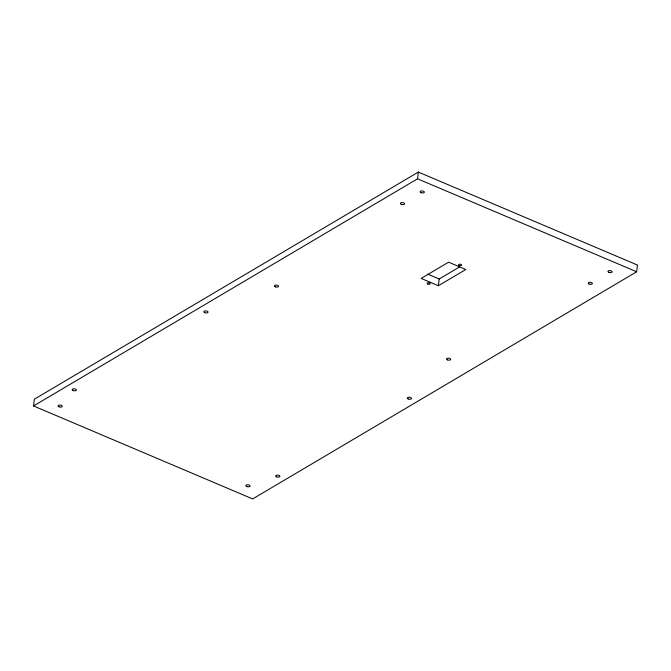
<?xml version="1.0" encoding="UTF-8"?>
<svg xmlns="http://www.w3.org/2000/svg" width="671" height="671" viewBox="0 0 671 671"><rect width="100%" height="100%" fill="white"/><g stroke="black" fill="none" stroke-linecap="round" stroke-linejoin="round"><path stroke-width="1.01" d="M33.55 405.955L34.33 399.22L418.327 172.078L637.45 265.045L636.67 271.78L252.673 498.922L33.55 405.955L417.547 178.805L418.327 172.078M438.389 285.72L465.817 269.499L448.597 262.193L421.17 278.415L438.389 285.72L439.17 278.993L459.518 266.957M417.547 178.805L636.67 271.78M427.687 274.129L439.17 278.993M58.964 406.819A2.114 0.998 6.6 0 0 62.269 406.374A2.114 0.998 6.6 0 0 59.283 405.116A2.114 0.998 6.6 0 0 58.964 406.819M608.84 272.342A2.114 0.998 6.6 0 0 612.145 271.898A2.114 0.998 6.6 0 0 609.159 270.639A2.114 0.998 6.6 0 0 608.84 272.342M589.096 284.018A2.114 0.998 6.6 0 0 592.392 283.581A2.114 0.998 6.6 0 0 589.415 282.315A2.114 0.998 6.6 0 0 589.096 284.018M427.821 284.026A1.535 0.73 6.6 0 0 430.22 283.707A1.535 0.73 6.6 0 0 428.048 282.785A1.535 0.73 6.6 0 0 427.821 284.026M204.739 312.636A2.114 0.998 6.6 0 0 208.044 312.2A2.114 0.998 6.6 0 0 205.058 310.933A2.114 0.998 6.6 0 0 204.739 312.636M447.414 359.874A2.114 0.998 6.6 0 0 450.719 359.438A2.114 0.998 6.6 0 0 447.733 358.171A2.114 0.998 6.6 0 0 447.414 359.874M275.253 286.827A2.114 0.998 6.6 0 0 278.549 286.391A2.114 0.998 6.6 0 0 275.571 285.125A2.114 0.998 6.6 0 0 275.253 286.827M421.019 192.652A2.114 0.998 6.6 0 0 424.324 192.216A2.114 0.998 6.6 0 0 421.346 190.95A2.114 0.998 6.6 0 0 421.019 192.652M408.211 398.968A2.114 0.998 6.6 0 0 411.516 398.532A2.114 0.998 6.6 0 0 408.53 397.266A2.114 0.998 6.6 0 0 408.211 398.968M401.275 204.336A2.114 0.998 6.6 0 0 404.579 203.892A2.114 0.998 6.6 0 0 401.594 202.634A2.114 0.998 6.6 0 0 401.275 204.336M246.785 486.5A2.114 0.998 6.6 0 0 250.09 486.064A2.114 0.998 6.6 0 0 247.104 484.798A2.114 0.998 6.6 0 0 246.785 486.5M73.08 390.514A2.114 0.998 6.6 0 0 76.385 390.077A2.114 0.998 6.6 0 0 73.399 388.811A2.114 0.998 6.6 0 0 73.08 390.514M276.553 476.846A2.114 0.998 6.6 0 0 279.857 476.41A2.114 0.998 6.6 0 0 276.871 475.143A2.114 0.998 6.6 0 0 276.553 476.846M459.199 265.464A1.535 0.73 6.6 0 0 461.598 265.146A1.535 0.73 6.6 0 0 459.434 264.223A1.535 0.73 6.6 0 0 459.199 265.464"/></g></svg>
